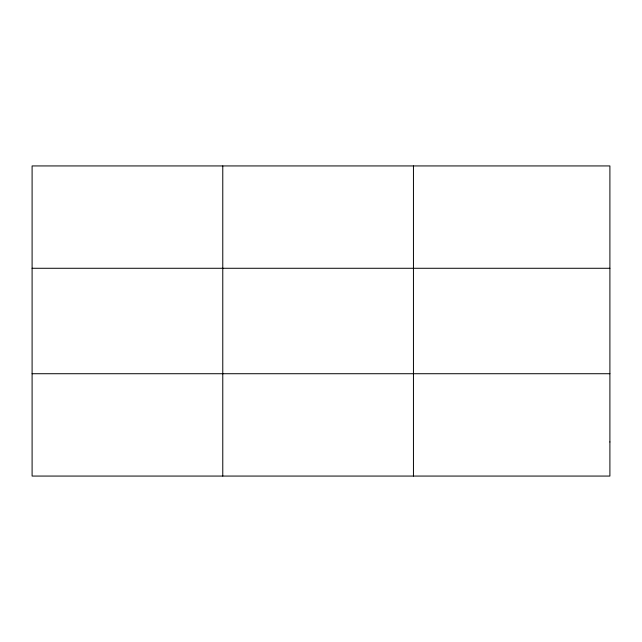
<?xml version="1.0" encoding="UTF-8"?>
<svg xmlns="http://www.w3.org/2000/svg" width="642" height="642" viewBox="0 0 642 642"><rect width="100%" height="100%" fill="white"/><g stroke="black" fill="none" stroke-linecap="round" stroke-linejoin="round"><path stroke-width="0.96" d="M222.774 165.933L222.774 476.067M413.448 165.933L413.448 476.067M32.1 268.276L609.9 268.276M32.1 373.724L609.9 373.724M609.9 441.953L609.9 476.067L32.1 476.067L32.1 165.933L609.9 165.933L609.9 441.953"/></g></svg>
